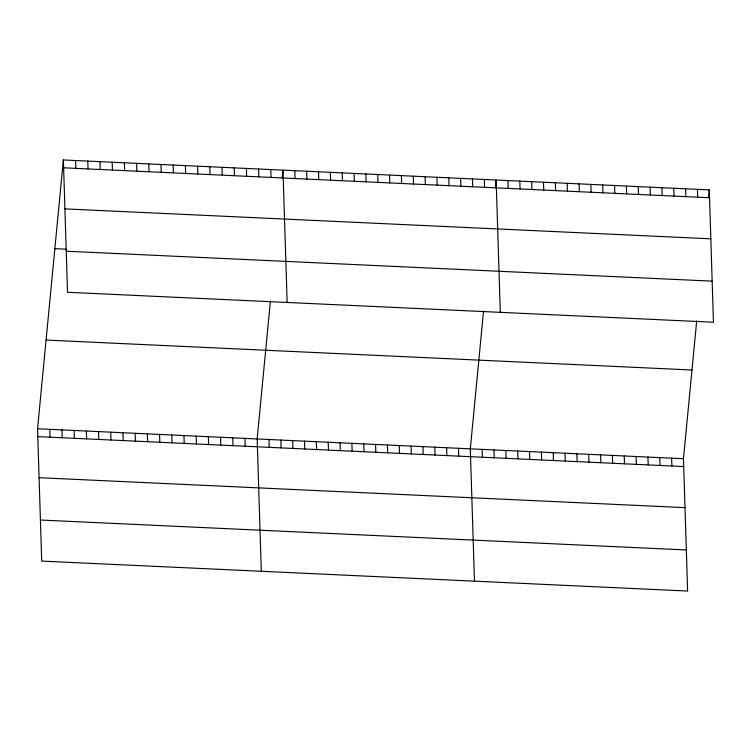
<?xml version="1.0" encoding="UTF-8"?>
<svg xmlns="http://www.w3.org/2000/svg" width="751" height="751" viewBox="0 0 751 751"><rect width="100%" height="100%" fill="white"/><g stroke="black" fill="none" stroke-linecap="round" stroke-linejoin="round"><path stroke-width="1.13" d="M696.703 320.884L683.466 458.72L687.625 591.046L41.709 561.1L37.55 428.774L63.375 159.954L709.291 189.9L713.45 322.226L67.534 292.28L63.375 159.954M270.407 301.113L257.161 438.95L261.32 571.286M282.245 177.903L282.986 170.139L287.145 302.465M483.56 310.998L470.314 448.835L474.472 581.161M495.397 187.778L496.139 180.015L500.297 312.341M708.55 197.663L709.291 189.9M63.628 167.802L709.535 197.748M64.915 208.881L710.831 238.827M54.851 248.665L65.947 249.182M66.248 251.21L712.155 281.146M46.074 340.062L691.99 370.008M37.55 428.774L683.466 458.72M37.794 436.622L683.71 466.559M39.09 477.702L684.996 507.638M40.413 520.021L686.33 549.967M697.454 189.346L697.698 197.194M685.607 188.801L685.851 196.649M673.769 188.248L674.013 196.095M671.619 458.166L671.863 466.014M661.922 187.703L662.175 195.551M659.782 457.622L660.026 465.46M650.084 187.149L650.328 194.997M647.935 457.068L648.188 464.916M638.237 186.605L638.491 194.453M636.097 456.524L636.341 464.371M626.4 186.06L626.644 193.899M624.25 455.97L624.503 463.818M614.562 185.506L614.806 193.354M612.412 455.425L612.656 463.273M602.715 184.962L602.959 192.8M600.575 454.871L600.819 462.719M590.877 184.408L591.121 192.256M588.728 454.327L588.972 462.175M579.03 183.864L579.274 191.712M576.89 453.773L577.134 461.621M567.193 183.31L567.437 191.158M565.043 453.228L565.296 461.076M555.346 182.765L555.599 190.613M553.205 452.675L553.449 460.523M543.508 182.211L543.752 190.059M541.358 452.13L541.612 459.978M531.661 181.667L531.915 189.515M529.521 451.576L529.765 459.424M519.823 181.113L520.067 188.961M517.683 451.032L517.927 458.88M507.986 180.569L508.23 188.417M505.836 450.478L506.08 458.326M493.998 449.933L494.242 457.781M484.301 179.47L484.545 187.318M482.151 449.38L482.395 457.228M472.454 178.916L472.708 186.764M460.616 178.372L460.861 186.22M458.467 448.291L458.72 456.129M448.769 177.818L449.023 185.666M446.629 447.737L446.873 455.585M436.932 177.274L437.176 185.121M434.782 447.192L435.036 455.031M425.094 176.72L425.338 184.568M422.944 446.638L423.188 454.486M413.247 176.175L413.491 184.023M411.107 446.094L411.351 453.933M401.41 175.621L401.654 183.469M399.26 445.54L399.504 453.388M389.562 175.077L389.807 182.925M387.422 444.996L387.666 452.844M377.725 174.532L377.969 182.371M375.575 444.442L375.829 452.29M365.878 173.979L366.131 181.826M363.737 443.897L363.982 451.745M354.04 173.434L354.284 181.273M351.89 443.343L352.144 451.191M342.193 172.88L342.447 180.728M340.053 442.799L340.297 450.647M330.356 172.336L330.6 180.174M328.215 442.245L328.459 450.093M318.518 171.782L318.762 179.63M316.368 441.701L316.612 449.549M306.671 171.237L306.915 179.085M304.53 441.147L304.775 448.995M294.833 170.684L295.077 178.531M292.683 440.602L292.928 448.45M280.846 440.048L281.09 447.896M270.792 169.566L271.036 177.414M268.999 439.504L269.252 447.352M258.588 169.003L258.832 176.851M246.384 168.44L246.638 176.288M244.957 438.387L245.211 446.235M234.19 167.877L234.434 175.725M232.763 437.824L233.007 445.672M221.986 167.304L222.23 175.152M220.559 437.26L220.803 445.108M209.782 166.741L210.036 174.589M208.356 436.688L208.609 444.536M197.588 166.178L197.832 174.025M196.161 436.124L196.405 443.972M185.384 165.614L185.628 173.462M183.957 435.561L184.202 443.409M173.181 165.042L173.434 172.89M171.754 434.998L172.007 442.846M160.986 164.478L161.23 172.326M159.559 434.425L159.803 442.273M148.782 163.915L149.027 171.763M147.356 433.862L147.6 441.71M136.579 163.352L136.832 171.2M135.152 433.299L135.405 441.147M124.384 162.779L124.628 170.627M122.957 432.736L123.202 440.584M112.181 162.216L112.425 170.064M110.754 432.163L110.998 440.011M99.977 161.653L100.23 169.501M98.55 431.6L98.803 439.448M87.783 161.089L88.027 168.937M86.356 431.036L86.6 438.884M75.579 160.517L75.823 168.365M74.152 430.473L74.396 438.321M61.948 429.901L62.202 437.749M49.754 429.337L49.998 437.185"/></g></svg>
